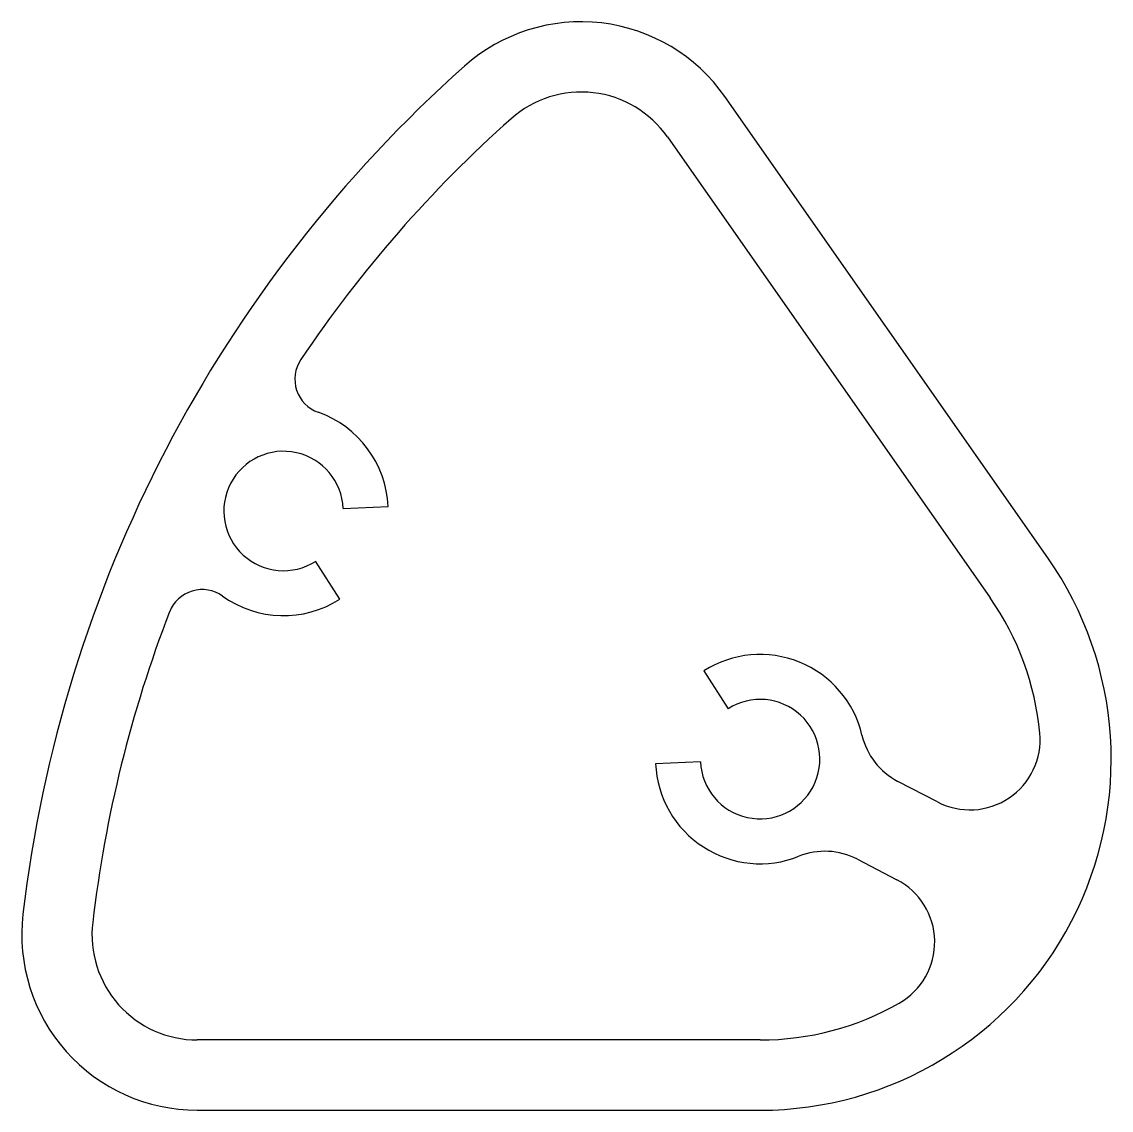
# Model space of a CAD drawing. Extents: x -19.7 to 19.7, y 3.4 to 42.8.
import ezdxf

# ---------------------------------------------------------------- set-up
doc = ezdxf.new("R2010")
doc.units = 0
doc.layers.get('0').update_dxf_attribs({"linetype": 'CONTINUOUS'})

msp = doc.modelspace()

# ---------------------------------------------------------------- linework, layer by layer
for p, q in [((17.407, 23.374), (5.729, 40.051)), ((3.649, 38.594), (15.327, 21.917)), ((-8.079, 25.159), (-6.456, 25.229)), ((-8.204, 21.872), (-9.076, 23.243)), ((4.971, 19.281), (5.844, 17.911)), ((4.846, 15.995), (3.223, 15.924)), ((13.419, 14.54), (11.988, 15.285)), ((10.522, 12.468), (11.953, 11.723)), ((7.004, 5.929), (-13.356, 5.929)), ((-13.356, 3.389), (7.004, 3.389))]:
    msp.add_line(p, q)
for centre, radius, start, end in [((0.528, 36.409), 6.35, 35, 131.6888), ((28.67, 4.811), 48.664, 131.6888, 173.3112), ((0.528, 36.409), 3.81, 35, 131.6888), ((28.67, 4.811), 46.124, 131.6888, 146.0941), ((-8.557, 29.831), 1.27, 146.0941, 250.5838), ((-10.237, 25.064), 3.785, 2.5, 70.5802), ((-10.237, 25.064), 2.16, 2.5, 302.5), ((7.004, 16.089), 12.7, 270, 35.0005), ((-13.178, 20.953), 1.27, 54.4189, 158.9059), ((-10.237, 25.064), 3.785, 234.4189, 302.5), ((7.004, 16.089), 10.16, 5.2972, 35.0008), ((28.67, 4.811), 46.124, 158.9059, 173.3112), ((7.004, 16.089), 3.785, 13.2387, 122.5), ((7.004, 16.089), 2.16, 182.5, 122.5), ((13.161, 17.538), 2.54, 193.2387, 242.5), ((14.592, 16.793), 2.54, 242.5013, 5.2972), ((7.004, 16.089), 3.785, 182.5, 291.7613), ((9.349, 10.215), 2.54, 62.5013, 111.7613), ((10.78, 9.47), 2.54, 299.7028, 62.5), ((-13.356, 9.739), 6.35, 173.3117, 270), ((-13.356, 9.739), 3.81, 173.3112, 270), ((7.004, 16.089), 10.16, 270, 299.7028)]:
    msp.add_arc(centre, radius, start, end)

doc.saveas('drawing.dxf')
